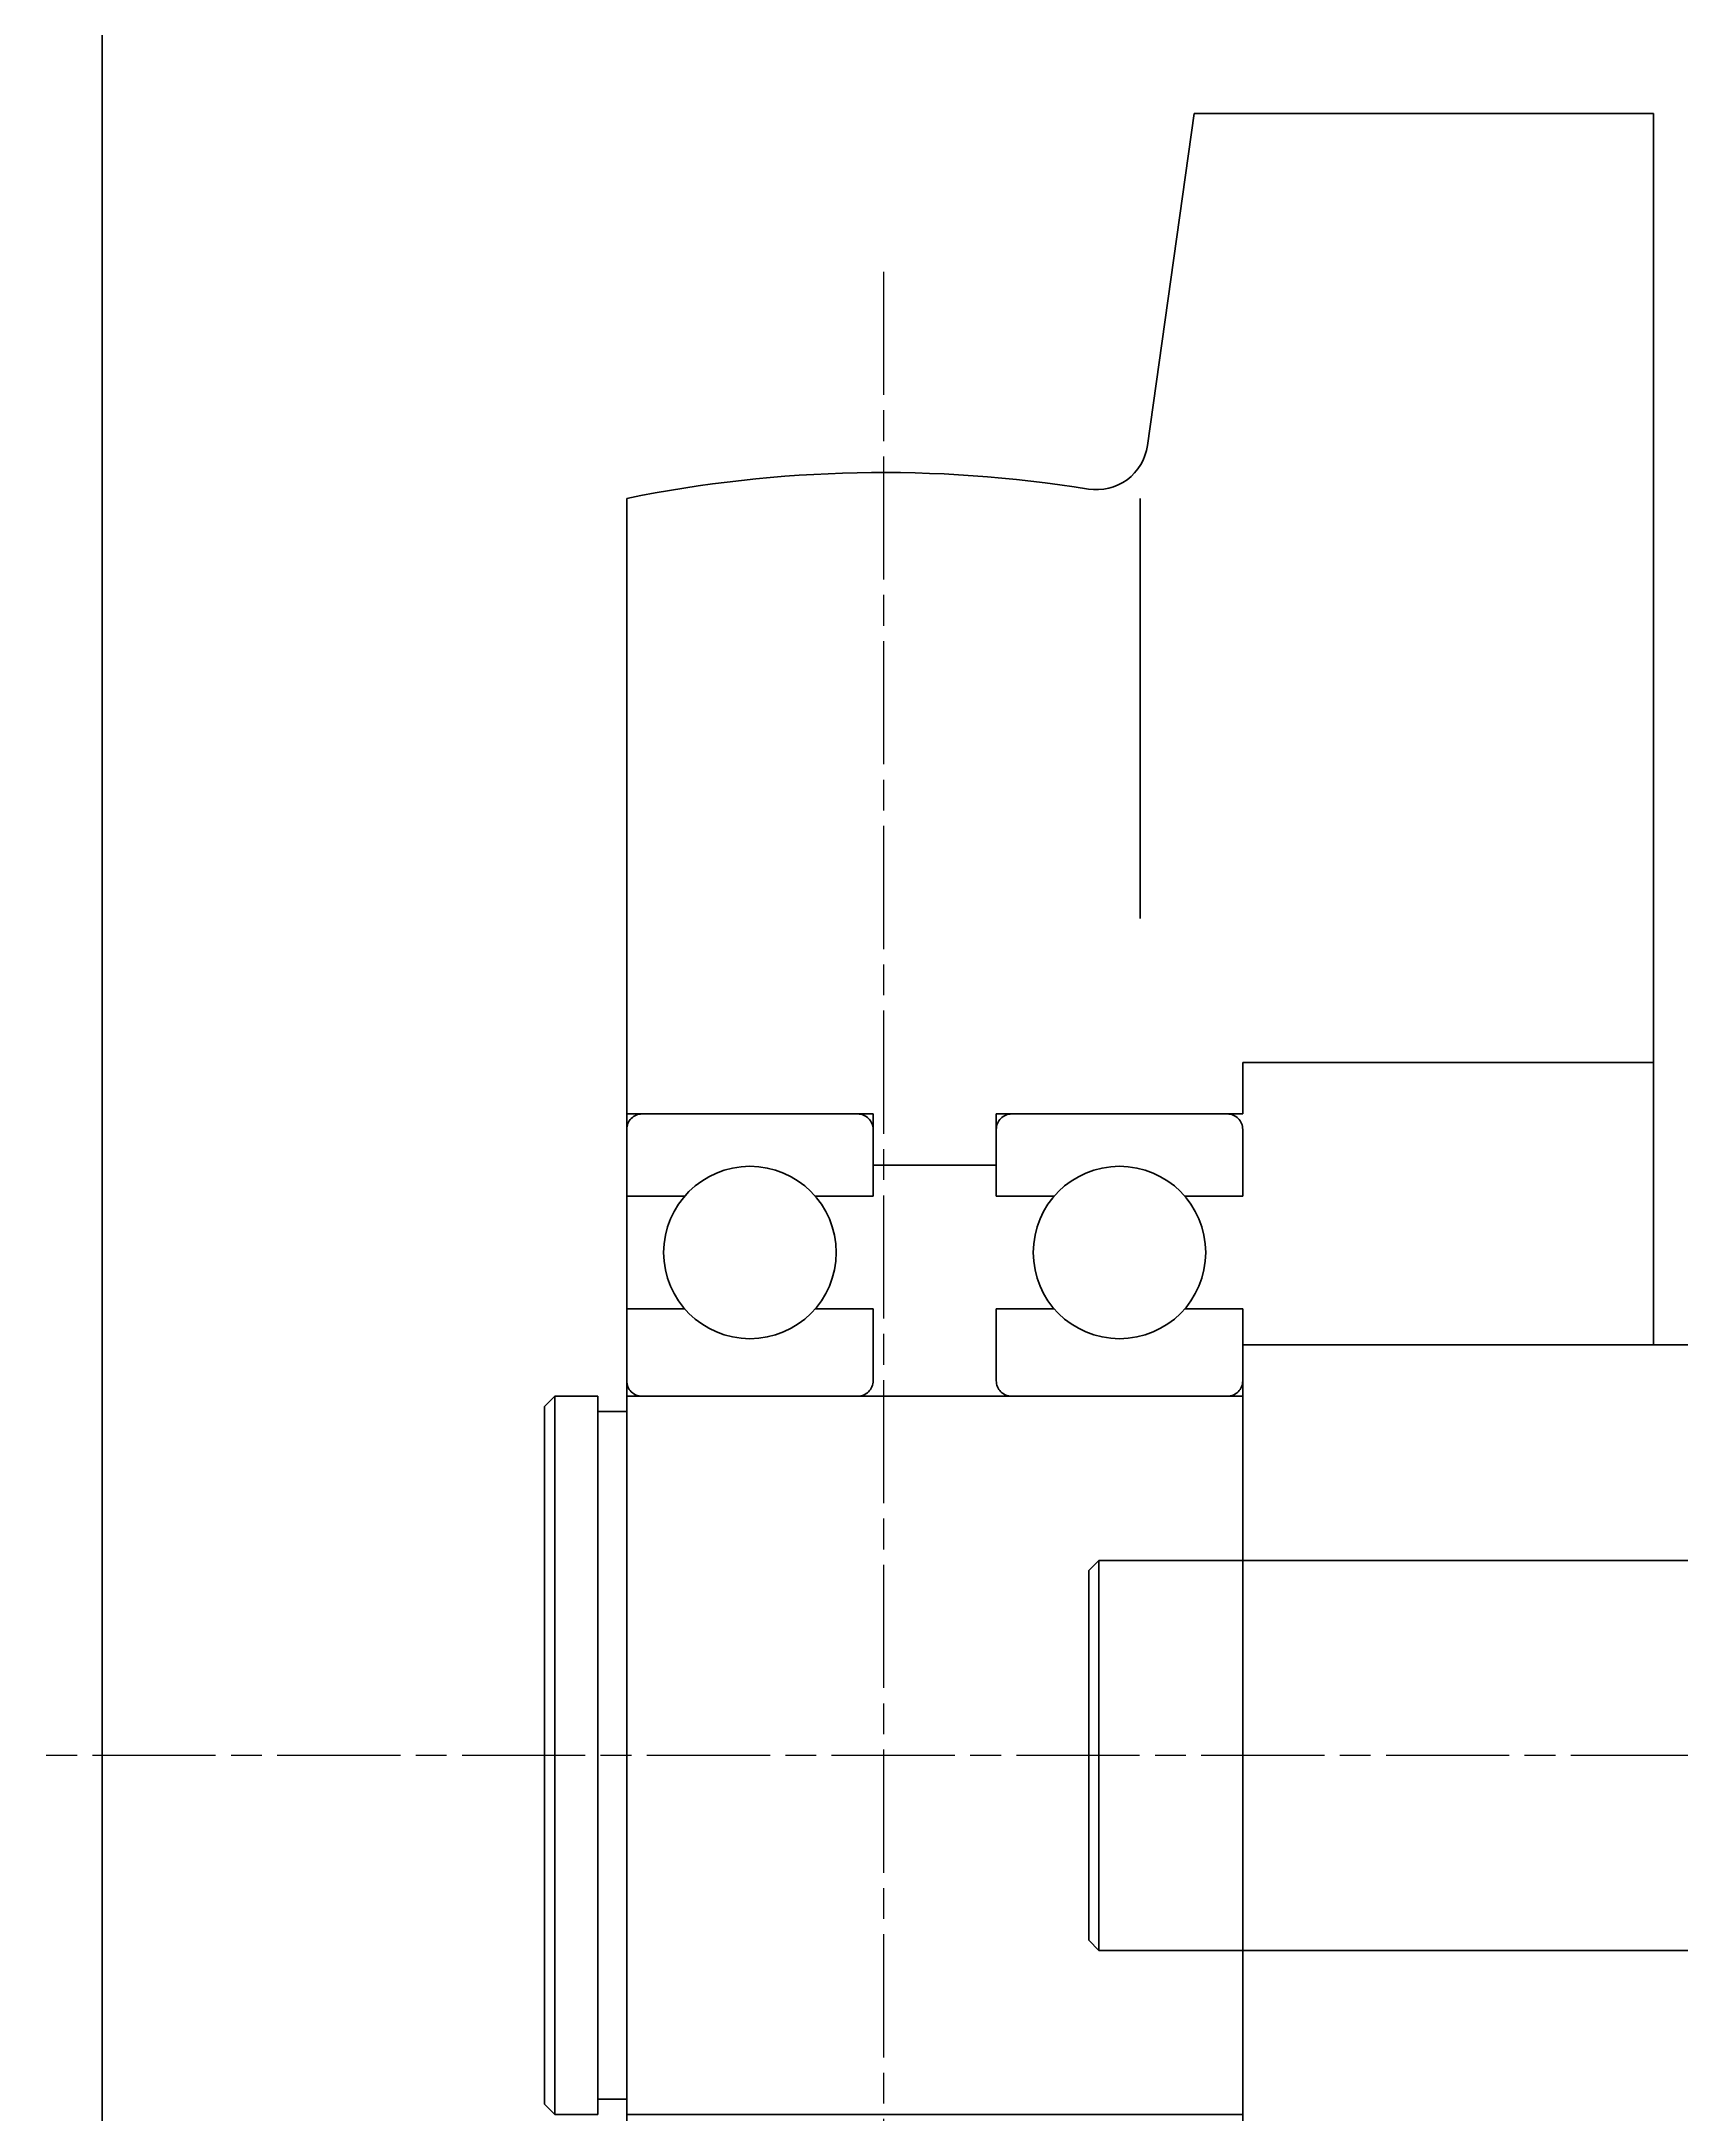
# Model space of a CAD drawing. Header units: millimetres. Extents: x -1263456 to 2767218, y -83310 to 50301.
# Drawn here: x 1102355 to 1102514.8, y -16416.1 to -16214.1 of the extents above; entities that cross this region are included whole.
import ezdxf

# ---------------------------------------------------------------- set-up
doc = ezdxf.new("R2010")
doc.units = ezdxf.units.MM
doc.linetypes.add('AM_ISO08W050', pattern=[18, 12, -1.5, 3, -1.5])
doc.layers.get('0').update_dxf_attribs({"color": 255, "lineweight": 50})
doc.layers.add('AM_0', color=7, linetype='Continuous', lineweight=50)
doc.layers.add('AM_7', color=4, linetype='AM_ISO08W050', lineweight=25)
doc.styles.add('MECH-Q', font='ISOSMPLX.SHX')

# ---------------------------------------------------------------- blocks, each defined once
blk = doc.blocks.new('brg_stmp')
at = {"style": 'MECH-Q'}
blk.add_attdef('B-STMP', (0, 0), '', height=0.02, dxfattribs=at)
blk = doc.blocks.new('A$C46F70AF8')
at = {"layer": 'AM_0'}
for p, q in [((5.9, -558.4), (5.9, -41.6)), ((107.73, -323.77), (112.27, -291.4)), ((157, -291.4), (112.27, -291.4)), ((157, -411.4), (157, -291.4)), ((57, -328.93), (57, -573.87)), ((107, -328.93), (107, -369.85)), ((117, -388.9), (117, -383.9)), ((117, -383.9), (157, -383.9)), ((81, -388.9), (57, -388.9)), ((81, -393.9), (81, -388.9)), ((93, -388.9), (93, -393.9)), ((93, -388.9), (117, -388.9)), ((93, -393.9), (81, -393.9)), ((117, -451.4), (117, -411.4)), ((117, -411.4), (162, -411.4)), ((50, -416.4), (49, -417.4)), ((49, -417.4), (49, -451.4)), ((54.2, -416.4), (50, -416.4)), ((50, -416.4), (50, -451.4)), ((54.2, -451.4), (54.2, -416.4)), ((57, -417.9), (54.2, -417.9)), ((117, -416.4), (57, -416.4)), ((102, -433.4), (103, -432.4)), ((102, -433.4), (102, -469.4)), ((103, -432.4), (177, -432.4)), ((103, -470.4), (103, -432.4)), ((49, -485.4), (49, -451.4)), ((50, -486.4), (50, -451.4)), ((54.2, -451.4), (54.2, -486.4)), ((117, -451.4), (117, -491.4)), ((103, -470.4), (102, -469.4)), ((177, -470.4), (103, -470.4)), ((50, -486.4), (49, -485.4)), ((54.2, -486.4), (50, -486.4)), ((57, -484.9), (54.2, -484.9)), ((117, -486.4), (57, -486.4))]:
    blk.add_line(p, q, dxfattribs=at)
for points in [[(75.35, -396.9), (81, -396.9), (81, -390.4, 0.414214), (79.5, -388.9), (58.5, -388.9, 0.414214), (57, -390.4), (57, -396.9), (62.65, -396.9)], [(111.35, -396.9), (117, -396.9), (117, -390.4, 0.414214), (115.5, -388.9), (94.5, -388.9, 0.414214), (93, -390.4), (93, -396.9), (98.65, -396.9)], [(75.35, -407.9), (81, -407.9), (81, -414.9, -0.414214), (79.5, -416.4), (58.5, -416.4, -0.414214), (57, -414.9), (57, -407.9), (62.65, -407.9)], [(111.35, -407.9), (117, -407.9), (117, -414.9, -0.414214), (115.5, -416.4), (94.5, -416.4, -0.414214), (93, -414.9), (93, -407.9), (98.65, -407.9)]]:
    blk.add_lwpolyline(points, format="xyb", dxfattribs=at)
for centre in [(69, -402.4), (105, -402.4)]:
    blk.add_circle(centre, 8.4, dxfattribs=at)
for centre, radius, start, end in [((102.77, -323.07), 5, 260.8048, 352), ((82, -451.4), 125, 80.8048, 101.537)]:
    blk.add_arc(centre, radius, start, end, dxfattribs=at)
blk.add_point((57, -451.4), dxfattribs=at)
at = {"layer": 'AM_7'}
for p, q in [((82, -306.83), (82, -593.18)), ((808.96, -451.4), (0, -451.4))]:
    blk.add_line(p, q, dxfattribs=at)
at = {"layer": 'AM_0'}
blk.add_blockref('brg_stmp', (57, -451.4), dxfattribs=at).add_auto_attribs({'B-STMP': ' BS-6214    '})

msp = doc.modelspace()

# ---------------------------------------------------------------- block references
at = {"layer": 'AM_0'}
msp.add_blockref('A$C46F70AF8', (1102355.03, -15929.72, -0.01), dxfattribs=at)

doc.saveas('drawing.dxf')
